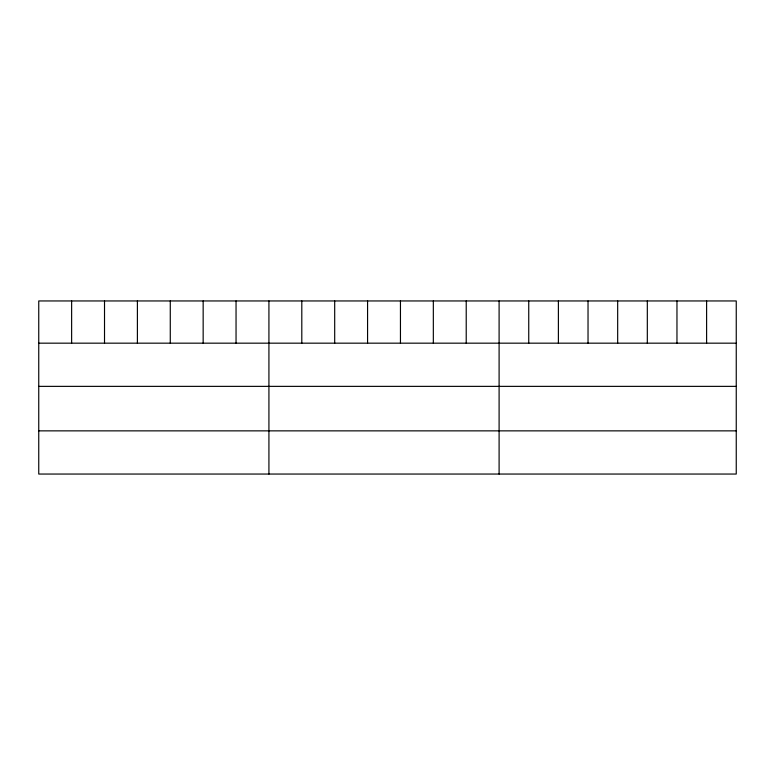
<?xml version="1.0" encoding="UTF-8"?>
<svg xmlns="http://www.w3.org/2000/svg" width="775" height="775" viewBox="0 0 775 775"><rect width="100%" height="100%" fill="white"/><g stroke="black" fill="none" stroke-linecap="round" stroke-linejoin="round"><path stroke-width="1.16" d="M736.25 343.17L736.25 474.048L38.75 474.048L38.75 300.952L736.25 300.952L736.25 343.17L38.75 343.17M38.75 386.367L736.25 386.367M38.75 430.861L736.25 430.861M706.606 300.952L706.606 343.17M676.962 300.952L676.962 343.17M647.319 300.952L647.319 343.17M617.675 300.952L617.675 343.17M588.031 300.952L588.031 343.17M558.387 300.952L558.387 343.17M528.744 300.952L528.744 343.17M499.1 300.952L499.1 474.048M466.221 300.952L466.221 343.17M433.332 300.952L433.332 343.17M400.452 300.952L400.452 343.17M367.573 300.952L367.573 343.17M334.693 300.952L334.693 343.17M301.804 300.952L301.804 343.17M268.925 300.952L268.925 474.048M236.046 300.952L236.046 343.17M203.157 300.952L203.157 343.17M170.277 300.952L170.277 343.17M137.398 300.952L137.398 343.17M104.518 300.952L104.518 343.17M71.629 300.952L71.629 343.17"/></g></svg>
